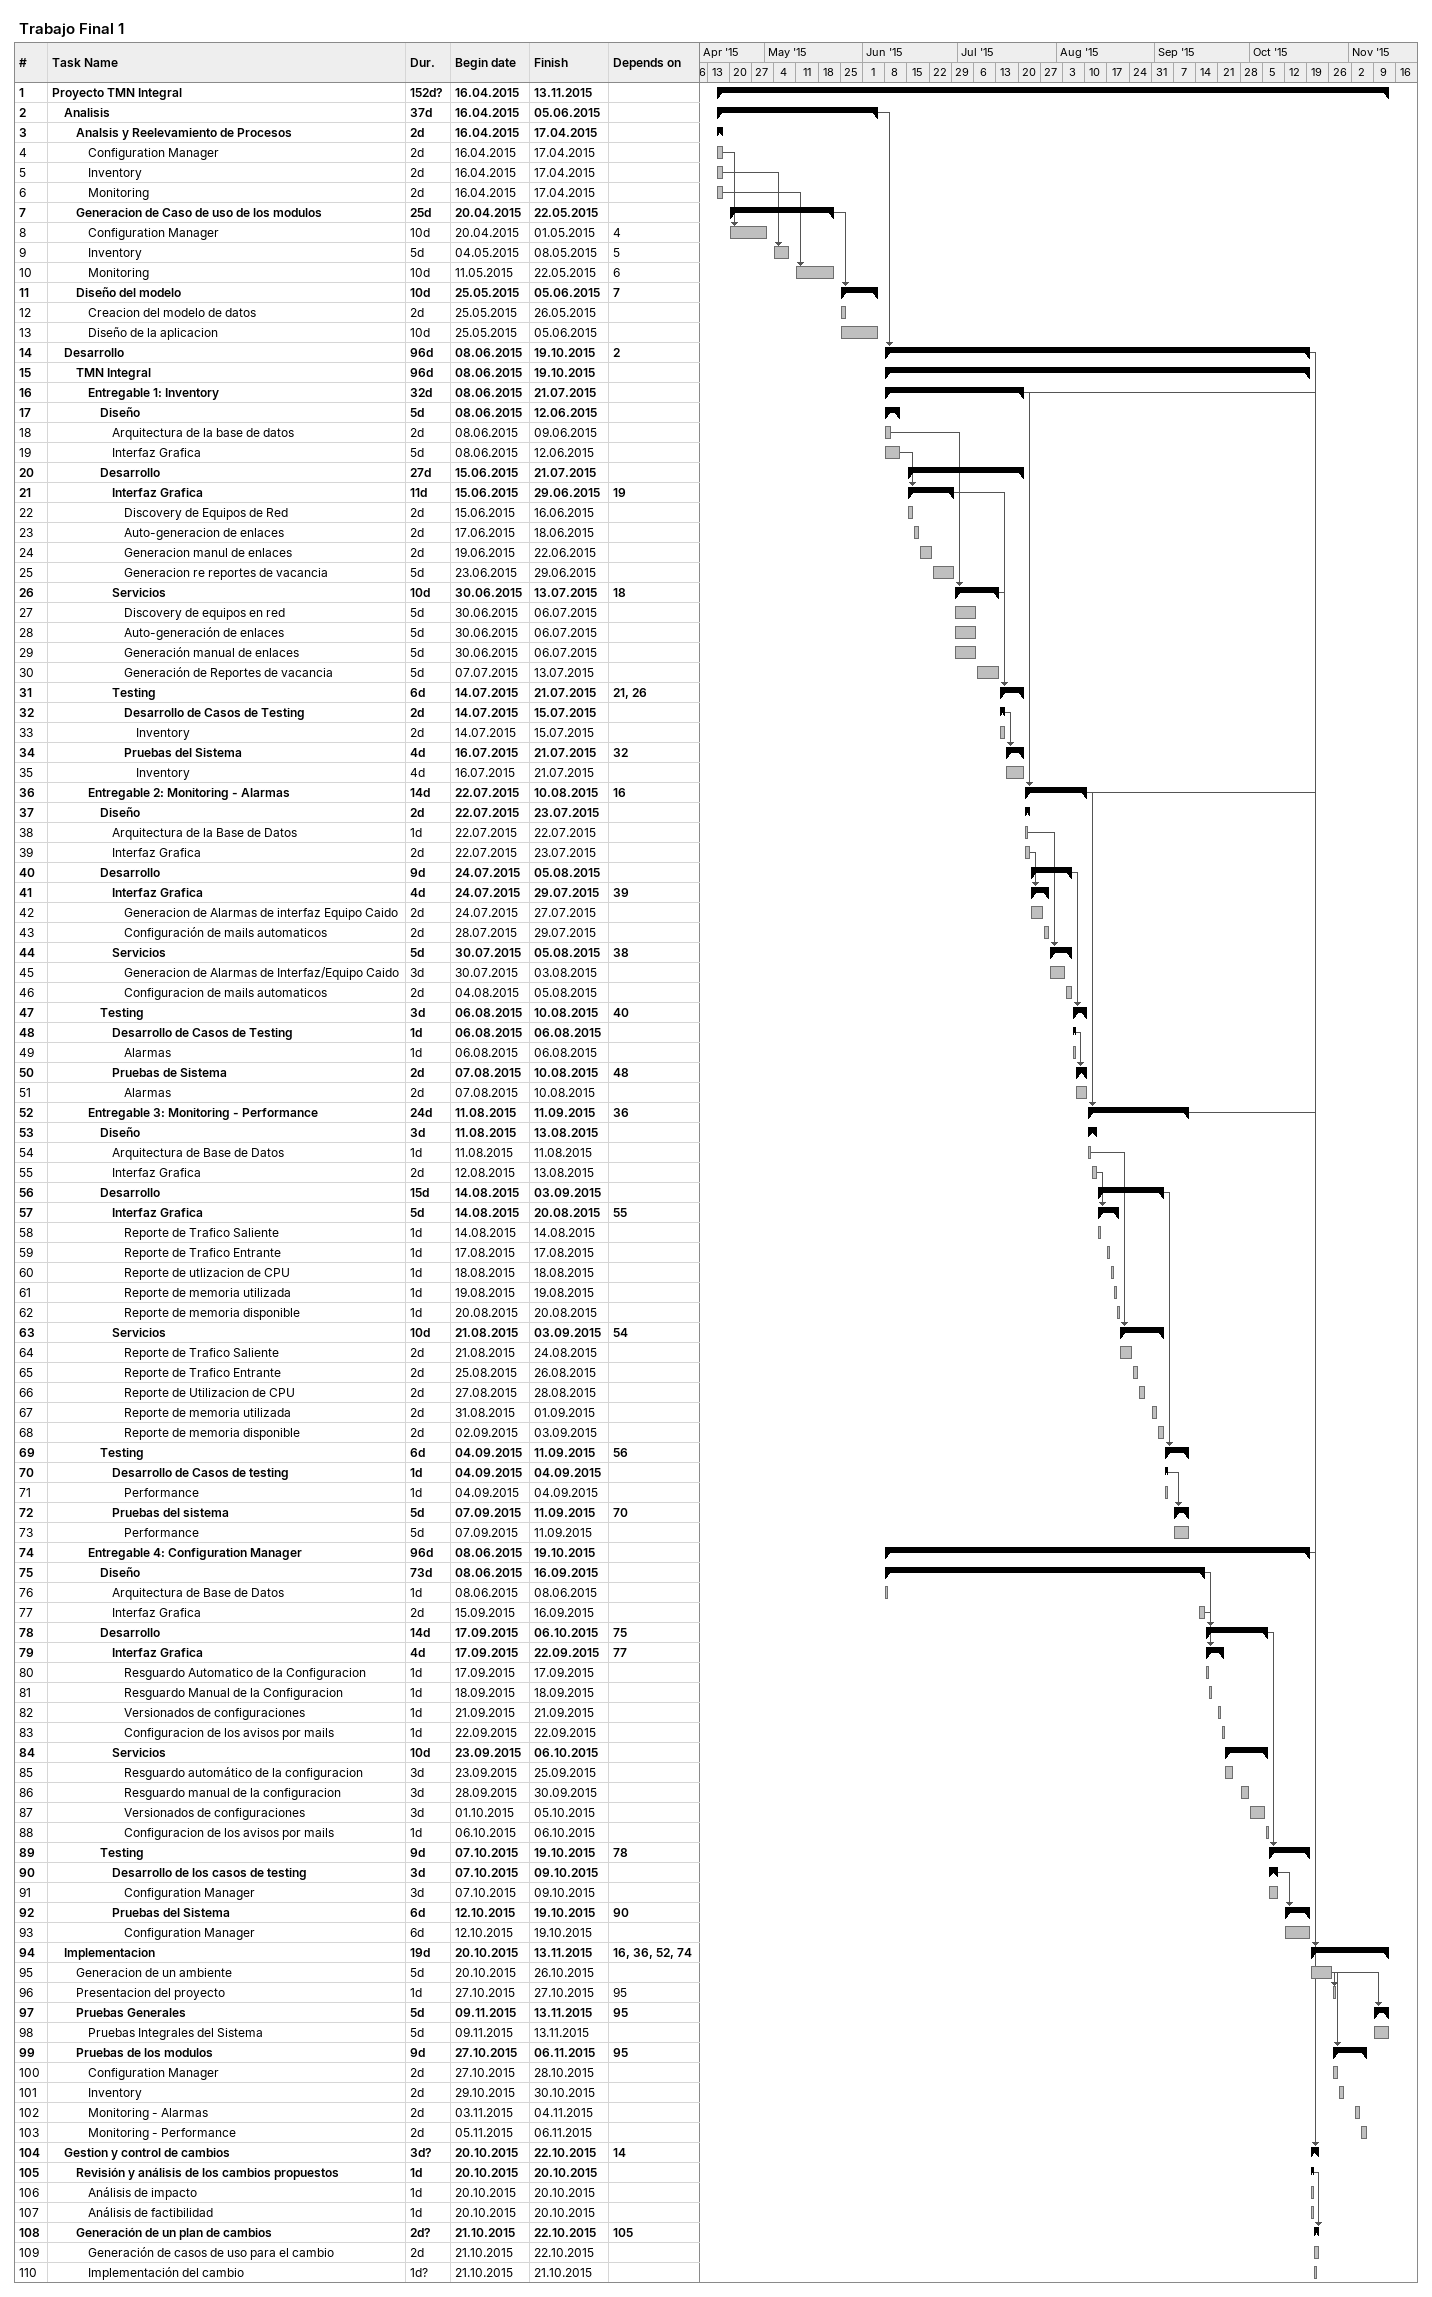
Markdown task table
Trabajo Final 1

| ID | Level | Task | Duration | Start | Finish | Predecessors |
|---|---|---|---|---|---|---|
| 1 | 1 | **Proyecto TMN Integral** | 152d? | 2015-04-16 | 2015-11-13 |  |
| 2 | 2 | **Analisis** | 37d | 2015-04-16 | 2015-06-05 |  |
| 3 | 3 | **Analsis y Reelevamiento de Procesos** | 2d | 2015-04-16 | 2015-04-17 |  |
| 4 | 4 | Configuration Manager | 2d | 2015-04-16 | 2015-04-17 |  |
| 5 | 4 | Inventory | 2d | 2015-04-16 | 2015-04-17 |  |
| 6 | 4 | Monitoring | 2d | 2015-04-16 | 2015-04-17 |  |
| 7 | 3 | **Generacion de Caso de uso de los modulos** | 25d | 2015-04-20 | 2015-05-22 |  |
| 8 | 4 | Configuration Manager | 10d | 2015-04-20 | 2015-05-01 | 4 |
| 9 | 4 | Inventory | 5d | 2015-05-04 | 2015-05-08 | 5 |
| 10 | 4 | Monitoring | 10d | 2015-05-11 | 2015-05-22 | 6 |
| 11 | 3 | **Diseño del modelo** | 10d | 2015-05-25 | 2015-06-05 | 7 |
| 12 | 4 | Creacion del modelo de datos | 2d | 2015-05-25 | 2015-05-26 |  |
| 13 | 4 | Diseño de la aplicacion | 10d | 2015-05-25 | 2015-06-05 |  |
| 14 | 2 | **Desarrollo** | 96d | 2015-06-08 | 2015-10-19 | 2 |
| 15 | 3 | **TMN Integral** | 96d | 2015-06-08 | 2015-10-19 |  |
| 16 | 4 | **Entregable 1: Inventory** | 32d | 2015-06-08 | 2015-07-21 |  |
| 17 | 5 | **Diseño** | 5d | 2015-06-08 | 2015-06-12 |  |
| 18 | 6 | Arquitectura de la base de datos | 2d | 2015-06-08 | 2015-06-09 |  |
| 19 | 6 | Interfaz Grafica | 5d | 2015-06-08 | 2015-06-12 |  |
| 20 | 5 | **Desarrollo** | 27d | 2015-06-15 | 2015-07-21 |  |
| 21 | 6 | **Interfaz Grafica** | 11d | 2015-06-15 | 2015-06-29 | 19 |
| 22 | 7 | Discovery de Equipos de Red | 2d | 2015-06-15 | 2015-06-16 |  |
| 23 | 7 | Auto-generacion de enlaces | 2d | 2015-06-17 | 2015-06-18 |  |
| 24 | 7 | Generacion manul de enlaces | 2d | 2015-06-19 | 2015-06-22 |  |
| 25 | 7 | Generacion re reportes de vacancia | 5d | 2015-06-23 | 2015-06-29 |  |
| 26 | 6 | **Servicios** | 10d | 2015-06-30 | 2015-07-13 | 18 |
| 27 | 7 | Discovery de equipos en red | 5d | 2015-06-30 | 2015-07-06 |  |
| 28 | 7 | Auto-generación de enlaces | 5d | 2015-06-30 | 2015-07-06 |  |
| 29 | 7 | Generación manual de enlaces | 5d | 2015-06-30 | 2015-07-06 |  |
| 30 | 7 | Generación de Reportes de vacancia | 5d | 2015-07-07 | 2015-07-13 |  |
| 31 | 6 | **Testing** | 6d | 2015-07-14 | 2015-07-21 | 21, 26 |
| 32 | 7 | **Desarrollo de Casos de Testing** | 2d | 2015-07-14 | 2015-07-15 |  |
| 33 | 8 | Inventory | 2d | 2015-07-14 | 2015-07-15 |  |
| 34 | 7 | **Pruebas del Sistema** | 4d | 2015-07-16 | 2015-07-21 | 32 |
| 35 | 8 | Inventory | 4d | 2015-07-16 | 2015-07-21 |  |
| 36 | 4 | **Entregable 2: Monitoring - Alarmas** | 14d | 2015-07-22 | 2015-08-10 | 16 |
| 37 | 5 | **Diseño** | 2d | 2015-07-22 | 2015-07-23 |  |
| 38 | 6 | Arquitectura de la Base de Datos | 1d | 2015-07-22 | 2015-07-22 |  |
| 39 | 6 | Interfaz Grafica | 2d | 2015-07-22 | 2015-07-23 |  |
| 40 | 5 | **Desarrollo** | 9d | 2015-07-24 | 2015-08-05 |  |
| 41 | 6 | **Interfaz Grafica** | 4d | 2015-07-24 | 2015-07-29 | 39 |
| 42 | 7 | Generacion de Alarmas de interfaz Equipo Caido | 2d | 2015-07-24 | 2015-07-27 |  |
| 43 | 7 | Configuración de mails automaticos | 2d | 2015-07-28 | 2015-07-29 |  |
| 44 | 6 | **Servicios** | 5d | 2015-07-30 | 2015-08-05 | 38 |
| 45 | 7 | Generacion de Alarmas de Interfaz/Equipo Caido | 3d | 2015-07-30 | 2015-08-03 |  |
| 46 | 7 | Configuracion de mails automaticos | 2d | 2015-08-04 | 2015-08-05 |  |
| 47 | 5 | **Testing** | 3d | 2015-08-06 | 2015-08-10 | 40 |
| 48 | 6 | **Desarrollo de Casos de Testing** | 1d | 2015-08-06 | 2015-08-06 |  |
| 49 | 7 | Alarmas | 1d | 2015-08-06 | 2015-08-06 |  |
| 50 | 6 | **Pruebas de Sistema** | 2d | 2015-08-07 | 2015-08-10 | 48 |
| 51 | 7 | Alarmas | 2d | 2015-08-07 | 2015-08-10 |  |
| 52 | 4 | **Entregable 3: Monitoring - Performance** | 24d | 2015-08-11 | 2015-09-11 | 36 |
| 53 | 5 | **Diseño** | 3d | 2015-08-11 | 2015-08-13 |  |
| 54 | 6 | Arquitectura de Base de Datos | 1d | 2015-08-11 | 2015-08-11 |  |
| 55 | 6 | Interfaz Grafica | 2d | 2015-08-12 | 2015-08-13 |  |
| 56 | 5 | **Desarrollo** | 15d | 2015-08-14 | 2015-09-03 |  |
| 57 | 6 | **Interfaz Grafica** | 5d | 2015-08-14 | 2015-08-20 | 55 |
| 58 | 7 | Reporte de Trafico Saliente | 1d | 2015-08-14 | 2015-08-14 |  |
| 59 | 7 | Reporte de Trafico Entrante | 1d | 2015-08-17 | 2015-08-17 |  |
| 60 | 7 | Reporte de utlizacion de CPU | 1d | 2015-08-18 | 2015-08-18 |  |
| 61 | 7 | Reporte de memoria utilizada | 1d | 2015-08-19 | 2015-08-19 |  |
| 62 | 7 | Reporte de memoria disponible | 1d | 2015-08-20 | 2015-08-20 |  |
| 63 | 6 | **Servicios** | 10d | 2015-08-21 | 2015-09-03 | 54 |
| 64 | 7 | Reporte de Trafico Saliente | 2d | 2015-08-21 | 2015-08-24 |  |
| 65 | 7 | Reporte de Trafico Entrante | 2d | 2015-08-25 | 2015-08-26 |  |
| 66 | 7 | Reporte de Utilizacion de CPU | 2d | 2015-08-27 | 2015-08-28 |  |
| 67 | 7 | Reporte de memoria utilizada | 2d | 2015-08-31 | 2015-09-01 |  |
| 68 | 7 | Reporte de memoria disponible | 2d | 2015-09-02 | 2015-09-03 |  |
| 69 | 5 | **Testing** | 6d | 2015-09-04 | 2015-09-11 | 56 |
| 70 | 6 | **Desarrollo de Casos de testing** | 1d | 2015-09-04 | 2015-09-04 |  |
| 71 | 7 | Performance | 1d | 2015-09-04 | 2015-09-04 |  |
| 72 | 6 | **Pruebas del sistema** | 5d | 2015-09-07 | 2015-09-11 | 70 |
| 73 | 7 | Performance | 5d | 2015-09-07 | 2015-09-11 |  |
| 74 | 4 | **Entregable 4: Configuration Manager** | 96d | 2015-06-08 | 2015-10-19 |  |
| 75 | 5 | **Diseño** | 73d | 2015-06-08 | 2015-09-16 |  |
| 76 | 6 | Arquitectura de Base de Datos | 1d | 2015-06-08 | 2015-06-08 |  |
| 77 | 6 | Interfaz Grafica | 2d | 2015-09-15 | 2015-09-16 |  |
| 78 | 5 | **Desarrollo** | 14d | 2015-09-17 | 2015-10-06 | 75 |
| 79 | 6 | **Interfaz Grafica** | 4d | 2015-09-17 | 2015-09-22 | 77 |
| 80 | 7 | Resguardo Automatico de la Configuracion | 1d | 2015-09-17 | 2015-09-17 |  |
| 81 | 7 | Resguardo Manual de la Configuracion | 1d | 2015-09-18 | 2015-09-18 |  |
| 82 | 7 | Versionados de configuraciones | 1d | 2015-09-21 | 2015-09-21 |  |
| 83 | 7 | Configuracion de los avisos por mails | 1d | 2015-09-22 | 2015-09-22 |  |
| 84 | 6 | **Servicios** | 10d | 2015-09-23 | 2015-10-06 |  |
| 85 | 7 | Resguardo automático de la configuracion | 3d | 2015-09-23 | 2015-09-25 |  |
| 86 | 7 | Resguardo manual de la configuracion | 3d | 2015-09-28 | 2015-09-30 |  |
| 87 | 7 | Versionados de configuraciones | 3d | 2015-10-01 | 2015-10-05 |  |
| 88 | 7 | Configuracion de los avisos por mails | 1d | 2015-10-06 | 2015-10-06 |  |
| 89 | 5 | **Testing** | 9d | 2015-10-07 | 2015-10-19 | 78 |
| 90 | 6 | **Desarrollo de los casos de testing** | 3d | 2015-10-07 | 2015-10-09 |  |
| 91 | 7 | Configuration Manager | 3d | 2015-10-07 | 2015-10-09 |  |
| 92 | 6 | **Pruebas del Sistema** | 6d | 2015-10-12 | 2015-10-19 | 90 |
| 93 | 7 | Configuration Manager | 6d | 2015-10-12 | 2015-10-19 |  |
| 94 | 2 | **Implementacion** | 19d | 2015-10-20 | 2015-11-13 | 16, 36, 52, 74 |
| 95 | 3 | Generacion de un ambiente | 5d | 2015-10-20 | 2015-10-26 |  |
| 96 | 3 | Presentacion del proyecto | 1d | 2015-10-27 | 2015-10-27 | 95 |
| 97 | 3 | **Pruebas Generales** | 5d | 2015-11-09 | 2015-11-13 | 95 |
| 98 | 4 | Pruebas Integrales del Sistema | 5d | 2015-11-09 | 2015-11-13 |  |
| 99 | 3 | **Pruebas de los modulos** | 9d | 2015-10-27 | 2015-11-06 | 95 |
| 100 | 4 | Configuration Manager | 2d | 2015-10-27 | 2015-10-28 |  |
| 101 | 4 | Inventory | 2d | 2015-10-29 | 2015-10-30 |  |
| 102 | 4 | Monitoring - Alarmas | 2d | 2015-11-03 | 2015-11-04 |  |
| 103 | 4 | Monitoring - Performance | 2d | 2015-11-05 | 2015-11-06 |  |
| 104 | 2 | **Gestion y control de cambios** | 3d? | 2015-10-20 | 2015-10-22 | 14 |
| 105 | 3 | **Revisión y análisis de los cambios propuestos** | 1d | 2015-10-20 | 2015-10-20 |  |
| 106 | 4 | Análisis de impacto | 1d | 2015-10-20 | 2015-10-20 |  |
| 107 | 4 | Análisis de factibilidad | 1d | 2015-10-20 | 2015-10-20 |  |
| 108 | 3 | **Generación de un plan de cambios** | 2d? | 2015-10-21 | 2015-10-22 | 105 |
| 109 | 4 | Generación de casos de uso para el cambio | 2d | 2015-10-21 | 2015-10-22 |  |
| 110 | 4 | Implementación del cambio | 1d? | 2015-10-21 | 2015-10-21 |  |
